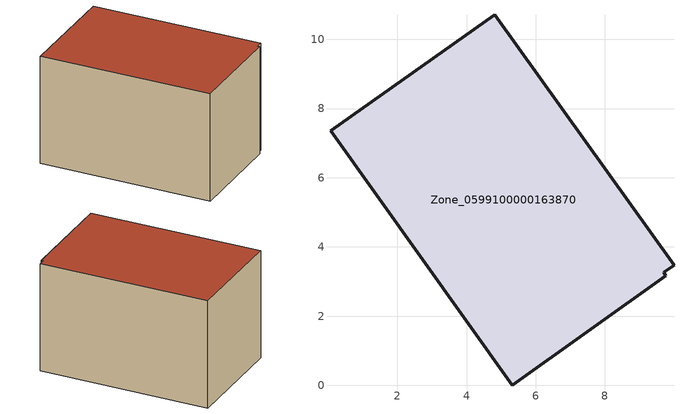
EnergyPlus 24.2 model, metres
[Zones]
Zone_0599100000163870
 floor ground (C_G): 9.99,3.48 9.7,3.26 9.76,3.17 5.32,0 0.07,7.35 4.82,10.72 z0
 wall outside (C_F): 4.82,10.72 0.07,7.35 5.32,0 9.76,3.17 9.7,3.26 9.99,3.48 4.82,10.72 z0:5.77
 roof outside (C_R): 9.7,3.26 9.99,3.48 4.82,10.72 0.07,7.35 5.32,0 9.76,3.17 z5.77
[BUILDING]
Pand.0599100000163870: North Axis=0; Terrain=City; Loads Convergence Tolerance Value=0.04; Temperature Convergence Tolerance Value=0.4; Solar Distribution=FullExterior; Maximum Number of Warmup Days=25; Minimum Number of Warmup Days=1
[Site:Location]
Rotterdam.The.Hague.AP_ZH_NLD Design_Conditions: Latitude=51.96; Longitude=4.45; Time Zone=1; Elevation=-4.5
[SITE:GROUNDTEMPERATURE:BUILDINGSURFACE]
18, 18, 18, 18, 18, 18, 18, 18, 18, 18, 18, 18
[MATERIAL] Thermal Absorptance=0.9; Solar Absorptance=0.7; Visible Absorptance=0.7
Name | Roughness | Thickness | Conductivity | Density | Specific Heat
G.TC.1975-1991 | MediumSmooth | 0.15 | 0.288461 | 540 | 1210
F.TC.1975-1991 | Rough | 0.3 | 0.230769 | 1920 | 840
R.TC.1975-1991 | MediumRough | 0.2 | 0.153846 | 1500 | 1000
[CONSTRUCTION]
C_G: G.TC.1975-1991
C_F: F.TC.1975-1991
C_R: R.TC.1975-1991
[ZONE]
Zone_0599100000163870: Type=1; Multiplier=1; Ceiling Height=Autocalculate; Volume=Autocalculate; Floor Area=autocalculate; Part of Total Floor Area=Yes
[ZONEINFILTRATION:DESIGNFLOWRATE]
Infil_Zone_0599100000163870: Zone or ZoneList or Space or SpaceList=Zone_0599100000163870; Schedule=AlwaysOn; Design Flow Rate Calculation Method=Flow/Area; Flow Rate per Floor Area=0.003; Constant Term Coefficient=1; Temperature Term Coefficient=0; Velocity Term Coefficient=0; Velocity Squared Term Coefficient=0
[HVACTEMPLATE:ZONE:IDEALLOADSAIRSYSTEM]
Zone_0599100000163870: Maximum Heating Supply Air Temperature=50; Minimum Cooling Supply Air Temperature=13; Maximum Heating Supply Air Humidity Ratio=0.0156; Minimum Cooling Supply Air Humidity Ratio=0.0077; Heating Limit=NoLimit; Cooling Limit=NoLimit; Dehumidification Control Type=ConstantSensibleHeatRatio; Cooling Sensible Heat Ratio=0.7; Dehumidification Setpoint=60; Humidification Control Type=None; Humidification Setpoint=30; Outdoor Air Method=None; Outdoor Air Flow Rate per Person=0.00944; Outdoor Air Flow Rate per Zone Floor Area=0; Outdoor Air Flow Rate per Zone=0; Demand Controlled Ventilation Type=None; Outdoor Air Economizer Type=NoEconomizer; Heat Recovery Type=None; Sensible Heat Recovery Effectiveness=0.7; Latent Heat Recovery Effectiveness=0.65
[ZONECONTROL:THERMOSTAT]
ThermostatControl_Zone_0599100000163870: Zone or ZoneList=Zone_0599100000163870; Control Type Schedule=DualSetpointControlType; Control 1=Thermostat_Zone_0599100000163870; Temperature Difference Between Cutout And Setpoint=0
[THERMOSTATSETPOINT:DUALSETPOINT]
Thermostat_Zone_0599100000163870: Heating Setpoint Temperature Schedule=HeatingSetpoint_Zone_0599100000163870; Cooling Setpoint Temperature Schedule=CoolingSetpoint_Zone_0599100000163870
[SCHEDULE:COMPACT]
HeatingSetpoint_Zone_0599100000163870: Through: 12/31, For: AllDays, Until: 24:00, 21
CoolingSetpoint_Zone_0599100000163870: Through: 12/31, For: AllDays, Until: 24:00, 24
DualSetpointControlType: Through: 12/31, For: AllDays, Until: 24:00, 4
AlwaysOn: Through: 12/31, For: AllDays, Until: 24:00, 1
